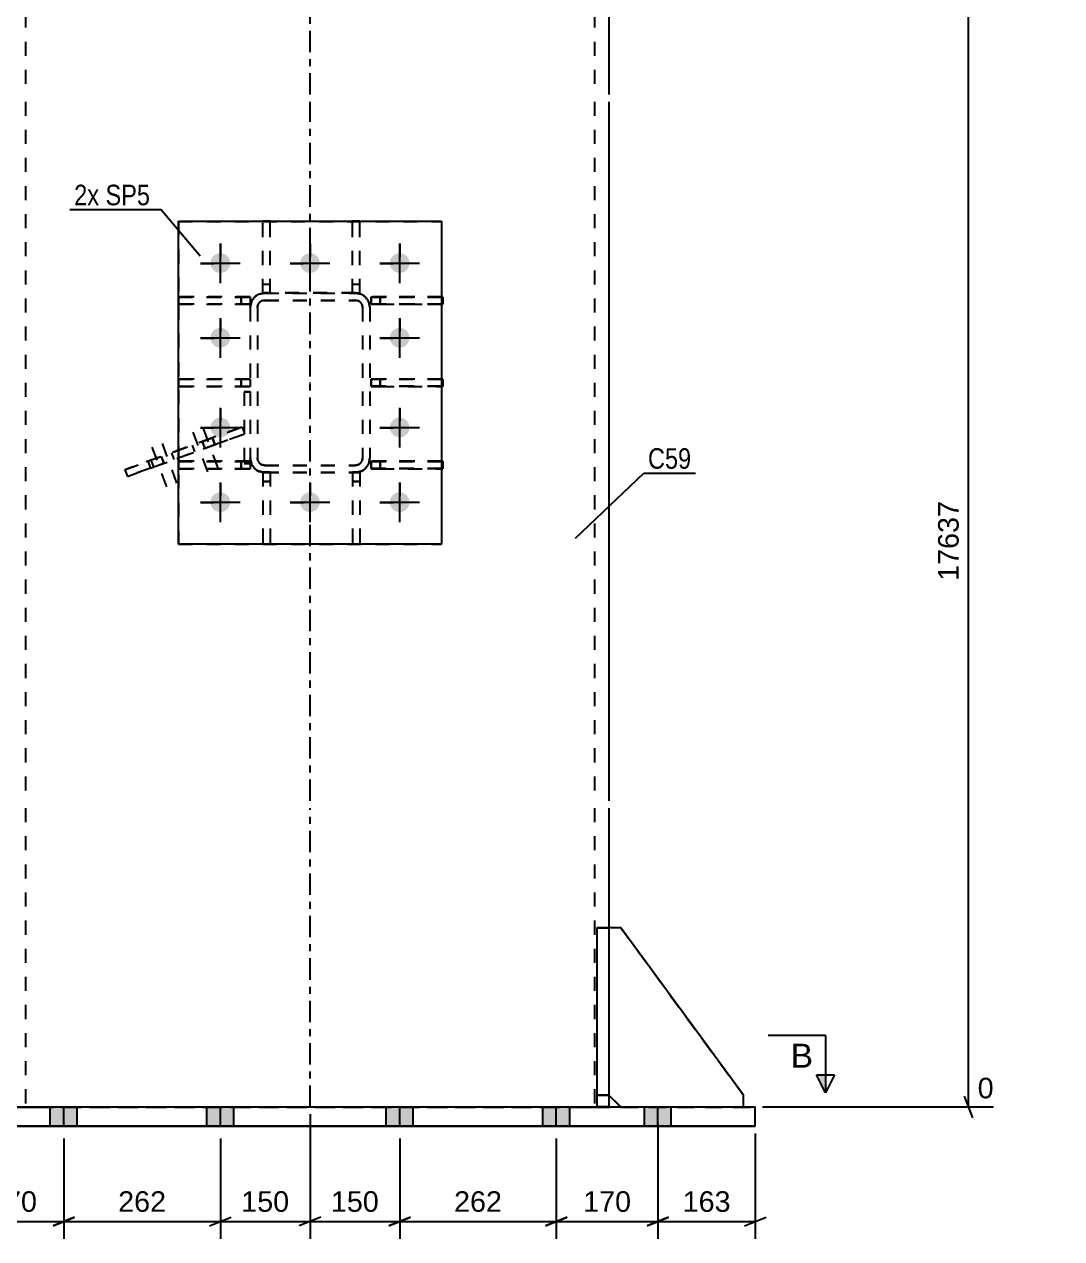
# Model space of a CAD drawing. Header units: millimetres. Extents: x -213 to 628, y -260 to 334.
# Drawn here: x 285.6 to 430.2, y -18.6 to 150.8 of the extents above; entities that cross this region are included whole.
import ezdxf

# ---------------------------------------------------------------- set-up
doc = ezdxf.new("R2010")
doc.units = ezdxf.units.MM
doc.linetypes.add('DXK_LINE_DOT2', pattern=[3.9198, 1.9599, -1.9599])
doc.linetypes.add('DXK_LINE_DOT3', pattern=[5.9187, 2.979, -0.9799, 0.9799, -0.9799])
doc.styles.add('Arial', font='ARIAL.TTF', dxfattribs={"height": 0.2})
doc.styles.add('Arial Narrow', font='ARIALN.TTF', dxfattribs={"height": 0.2})

# ---------------------------------------------------------------- blocks, each defined once
blk = doc.blocks.new('Part-284856391-1884 - 1775')
at = {"color": 7, "linetype": 'DXK_LINE_DOT2'}
for p, q in [((307.1, 88.79), (307.1, 89.79)), ((307.1, 89.79), (317.1, 89.79)), ((307.1, 89.79), (315.85, 89.79)), ((315.85, 88.79), (315.85, 89.79)), ((315.85, 89.79), (317.1, 89.79)), ((317.1, 89.79), (317.1, 88.79)), ((317.1, 88.79), (307.1, 88.79)), ((307.1, 88.79), (315.85, 88.79)), ((315.85, 88.79), (317.1, 88.79)), ((317.1, 88.79), (317.1, 88.79))]:
    blk.add_line(p, q, dxfattribs=at)
blk = doc.blocks.new('Part-284856391-1906 - 1775')
at = {"color": 7, "linetype": 'DXK_LINE_DOT2'}
for p, q in [((285.76, 226.72), (285.76, 140.96)), ((365.1, 226.72), (365.1, 140.96)), ((285.76, 139.96), (285.76, 42.46)), ((365.1, 139.96), (365.1, 42.46)), ((285.76, 41.46), (285.76, -0.21)), ((365.1, 41.46), (365.1, -0.21)), ((367.1, 24.79), (367.1, -0.21)), ((286.23, -0.21), (284.93, -0.21)), ((284.93, -0.22), (286.23, -0.22)), ((285.76, -0.22), (285.76, -0.2)), ((285.76, -0.22), (285.76, -0.21)), ((285.76, -0.21), (285.91, -0.21)), ((285.91, -0.22), (285.76, -0.22)), ((285.91, -0.21), (286.35, -0.21)), ((286.35, -0.22), (285.91, -0.22)), ((287.76, -0.21), (286.23, -0.21)), ((286.23, -0.22), (287.76, -0.22)), ((286.35, -0.21), (287, -0.21)), ((287, -0.22), (286.35, -0.22)), ((287, -0.21), (287.76, -0.21)), ((287.76, -0.22), (287, -0.22)), ((287.76, -0.21), (363.1, -0.21)), ((287.76, -0.21), (363.1, -0.21)), ((287.76, -0.22), (363.1, -0.22)), ((287.76, -0.22), (363.1, -0.22)), ((363.1, -0.21), (363.86, -0.21)), ((364.63, -0.21), (363.1, -0.21)), ((363.86, -0.22), (363.1, -0.22)), ((363.1, -0.22), (364.63, -0.22)), ((363.86, -0.21), (364.51, -0.21)), ((364.51, -0.22), (363.86, -0.22)), ((364.51, -0.21), (364.94, -0.21)), ((364.94, -0.22), (364.51, -0.22)), ((365.92, -0.21), (364.63, -0.21)), ((364.63, -0.22), (365.92, -0.22)), ((364.94, -0.21), (365.1, -0.21)), ((365.1, -0.22), (364.94, -0.22)), ((365.1, -0.22), (365.1, -0.2)), ((365.1, -0.22), (365.1, -0.21)), ((366.79, -0.21), (365.92, -0.21)), ((365.92, -0.22), (366.79, -0.22)), ((367.1, -0.21), (366.79, -0.21)), ((366.79, -0.22), (367.1, -0.22)), ((367.1, -0.22), (367.1, -0.2)), ((367.1, -0.22), (367.1, -0.21))]:
    blk.add_line(p, q, dxfattribs=at)
at = {"color": 7, "linetype": 'DXK_LINE_DOT3'}
for p, q in [((325.43, 140.96), (325.43, 226.71)), ((325.43, 42.46), (325.43, 139.96)), ((325.43, -0.21), (325.43, 41.46))]:
    blk.add_line(p, q, dxfattribs=at)
at = {"color": 2, "linetype": 'Continuous'}
for p, q in [((367.1, 226.72), (367.1, 140.96)), ((367.1, 139.96), (367.1, 42.46)), ((367.1, 41.46), (367.1, 24.79))]:
    blk.add_line(p, q, dxfattribs=at)
blk = doc.blocks.new('Part-284856391-1849 - 1775')
at = {"color": 2, "linetype": 'Continuous'}
for p, q in [((263.35, -2.89), (263.35, -0.2)), ((263.35, -0.2), (387.51, -0.2)), ((387.51, -2.89), (387.51, -0.2)), ((263.35, -2.87), (263.35, -2.89)), ((387.51, -2.87), (263.35, -2.87)), ((263.35, -2.89), (387.51, -2.89)), ((387.51, -2.87), (387.51, -2.89))]:
    blk.add_line(p, q, dxfattribs=at)
at = {"color": 7, "linetype": 'DXK_LINE_DOT2'}
blk.add_line((263.35, -0.23), (387.51, -0.23), dxfattribs=at)
blk = doc.blocks.new('Part-284856391-1851 - 1775')
at = {"color": 2, "linetype": 'Continuous'}
for p, q in [((365.43, 24.79), (365.43, -0.2)), ((365.43, 24.79), (367.1, 24.79)), ((367.1, 24.79), (367.1, -0.2)), ((365.43, 1.47), (367.1, 1.47))]:
    blk.add_line(p, q, dxfattribs=at)
at = {"color": 7, "linetype": 'DXK_LINE_DOT2'}
for p, q in [((367.1, 24.79), (365.43, 24.79)), ((365.43, 1.46), (367.1, 1.46)), ((365.43, -0.2), (365.43, -0.21)), ((367.1, -0.2), (365.43, -0.2)), ((365.43, -0.21), (367.1, -0.21)), ((367.1, -0.2), (367.1, -0.21))]:
    blk.add_line(p, q, dxfattribs=at)
blk = doc.blocks.new('Part-284856391-1885 - 1775')
at = {"color": 7, "linetype": 'DXK_LINE_DOT2'}
for p, q in [((307.1, 111.71), (307.1, 112.71)), ((307.1, 112.71), (317.1, 112.71)), ((307.1, 112.71), (315.85, 112.71)), ((315.85, 111.71), (315.85, 112.71)), ((315.85, 112.71), (317.1, 112.71)), ((317.1, 112.71), (317.1, 111.71)), ((317.1, 111.71), (307.1, 111.71)), ((307.1, 111.71), (315.85, 111.71)), ((315.85, 111.71), (317.1, 111.71)), ((317.1, 111.71), (317.1, 111.71))]:
    blk.add_line(p, q, dxfattribs=at)
blk = doc.blocks.new('Part-284856391-1889 - 1775')
at = {"color": 7, "linetype": 'DXK_LINE_DOT2'}
for p, q in [((318.87, 88.25), (318.87, 88.25)), ((318.87, 88.25), (318.87, 78.25)), ((318.87, 88.25), (319.87, 88.25)), ((318.87, 88.25), (319.87, 88.25)), ((319.87, 88.25), (319.87, 88.25)), ((319.87, 88.25), (319.87, 78.25)), ((318.87, 87), (319.87, 87)), ((319.87, 78.25), (318.87, 78.25))]:
    blk.add_line(p, q, dxfattribs=at)
blk = doc.blocks.new('Part-284856391-1890 - 1775')
at = {"color": 7, "linetype": 'DXK_LINE_DOT2'}
for p, q in [((331.37, 88.25), (331.37, 88.25)), ((331.37, 88.25), (331.37, 78.25)), ((331.37, 88.25), (332.37, 88.25)), ((331.37, 88.25), (332.37, 88.25)), ((332.37, 88.25), (332.37, 88.25)), ((332.37, 88.25), (332.37, 78.25)), ((331.37, 87), (332.37, 87)), ((332.37, 78.25), (331.37, 78.25))]:
    blk.add_line(p, q, dxfattribs=at)
blk = doc.blocks.new('Part-284856391-1891 - 1775')
at = {"color": 7, "linetype": 'DXK_LINE_DOT2'}
for p, q in [((318.87, 113.29), (318.87, 123.29)), ((319.87, 123.29), (318.87, 123.29)), ((319.87, 113.29), (319.87, 123.29)), ((318.87, 114.54), (319.87, 114.54)), ((318.87, 113.29), (318.87, 113.29)), ((318.87, 113.29), (319.87, 113.29)), ((318.87, 113.29), (319.87, 113.29)), ((319.87, 113.29), (319.87, 113.29))]:
    blk.add_line(p, q, dxfattribs=at)
blk = doc.blocks.new('Bolt-284856391-1909 - 1775')
at = {"color": 1, "linetype": 'Continuous'}
for p, q in [((312.93, 120.17), (312.93, 118.33)), ((325.43, 120.17), (325.43, 118.33)), ((337.93, 120.17), (337.93, 118.33)), ((310.18, 117.42), (312.01, 117.42)), ((315.68, 117.42), (313.85, 117.42)), ((322.68, 117.42), (324.51, 117.42)), ((328.18, 117.42), (326.35, 117.42)), ((335.18, 117.42), (337.01, 117.42)), ((340.68, 117.42), (338.85, 117.42)), ((312.93, 114.67), (312.93, 116.5)), ((325.43, 114.67), (325.43, 116.5)), ((337.93, 114.67), (337.93, 116.5)), ((312.93, 109.75), (312.93, 107.92)), ((337.93, 109.75), (337.93, 107.92)), ((310.18, 107), (312.01, 107)), ((315.68, 107), (313.85, 107)), ((335.18, 107), (337.01, 107)), ((340.68, 107), (338.85, 107)), ((312.93, 104.25), (312.93, 106.08)), ((337.93, 104.25), (337.93, 106.08)), ((312.93, 97.25), (312.93, 95.42)), ((337.93, 97.25), (337.93, 95.42)), ((310.18, 94.5), (312.01, 94.5)), ((312.93, 91.75), (312.93, 93.58)), ((315.68, 94.5), (313.85, 94.5)), ((335.18, 94.5), (337.01, 94.5)), ((337.93, 91.75), (337.93, 93.58)), ((340.68, 94.5), (338.85, 94.5)), ((312.93, 86.83), (312.93, 85)), ((325.43, 86.83), (325.43, 85)), ((337.93, 86.83), (337.93, 85)), ((310.18, 84.08), (312.01, 84.08)), ((312.93, 81.33), (312.93, 83.16)), ((315.68, 84.08), (313.85, 84.08)), ((322.68, 84.08), (324.51, 84.08)), ((325.43, 81.33), (325.43, 83.16)), ((328.18, 84.08), (326.35, 84.08)), ((335.18, 84.08), (337.01, 84.08)), ((337.93, 81.33), (337.93, 83.16)), ((340.68, 84.08), (338.85, 84.08))]:
    blk.add_line(p, q, dxfattribs=at)
blk = doc.blocks.new('Part-284856391-1853 - 1775')
at = {"color": 7, "linetype": 'DXK_LINE_DOT2'}
for p, q in [((317.1, 89.83), (307.1, 89.83)), ((307.1, 89.83), (315.85, 89.83)), ((307.1, 89.83), (307.1, 88.83)), ((315.85, 89.83), (317.1, 89.83)), ((315.85, 89.83), (315.85, 88.83)), ((317.1, 89.83), (317.1, 89.83)), ((317.1, 89.83), (317.1, 88.83)), ((307.1, 88.83), (317.1, 88.83)), ((307.1, 88.83), (315.85, 88.83)), ((315.85, 88.83), (317.1, 88.83))]:
    blk.add_line(p, q, dxfattribs=at)
blk = doc.blocks.new('Part-284856391-1919 - 1775')
at = {"color": 7, "linetype": 'DXK_LINE_DOT2'}
for p, q in [((331.37, 113.29), (331.37, 123.29)), ((332.37, 123.29), (331.37, 123.29)), ((332.37, 113.29), (332.37, 123.29)), ((331.37, 114.54), (332.37, 114.54)), ((331.37, 113.29), (331.37, 113.29)), ((331.37, 113.29), (332.37, 113.29)), ((331.37, 113.29), (332.37, 113.29)), ((332.37, 113.29), (332.37, 113.29))]:
    blk.add_line(p, q, dxfattribs=at)
blk = doc.blocks.new('Part-284856391-1920 - 1775')
at = {"color": 7, "linetype": 'DXK_LINE_DOT2'}
for p, q in [((318.87, 88.29), (319.87, 88.29)), ((319.87, 88.29), (318.87, 88.29)), ((318.87, 88.29), (318.87, 88.29)), ((318.87, 88.29), (318.87, 78.29)), ((319.87, 88.29), (319.87, 88.29)), ((319.87, 88.29), (319.87, 78.29)), ((318.87, 87.04), (319.87, 87.04)), ((318.87, 78.29), (319.87, 78.29))]:
    blk.add_line(p, q, dxfattribs=at)
blk = doc.blocks.new('Part-284856391-2067 - 1775')
at = {"color": 7, "linetype": 'DXK_LINE_DOT2'}
for p, q in [((317.1, 99.52), (316.26, 99.52)), ((316.26, 99.52), (316.26, 89.52)), ((316.26, 99.52), (317.1, 99.52)), ((317.1, 99.52), (317.1, 89.52)), ((316.26, 89.52), (317.1, 89.52)), ((317.1, 89.52), (316.26, 89.52))]:
    blk.add_line(p, q, dxfattribs=at)
blk = doc.blocks.new('Part-284856391-1882 - 1775')
at = {"color": 7, "linetype": 'DXK_LINE_DOT2'}
for p, q in [((335.2, 112.71), (333.95, 112.71)), ((333.95, 112.71), (333.95, 112.71)), ((333.95, 112.71), (343.95, 112.71)), ((333.95, 112.71), (333.95, 111.71)), ((343.95, 112.71), (335.2, 112.71)), ((335.2, 112.71), (335.2, 111.71)), ((343.95, 112.71), (343.95, 111.71)), ((333.95, 111.71), (335.2, 111.71)), ((343.95, 111.71), (333.95, 111.71)), ((335.2, 111.71), (343.95, 111.71))]:
    blk.add_line(p, q, dxfattribs=at)
blk = doc.blocks.new('Part-284856391-1883 - 1775')
at = {"color": 7, "linetype": 'DXK_LINE_DOT2'}
for p, q in [((335.2, 89.79), (333.95, 89.79)), ((333.95, 89.79), (333.95, 89.79)), ((333.95, 89.79), (343.95, 89.79)), ((333.95, 89.79), (333.95, 88.79)), ((343.95, 89.79), (335.2, 89.79)), ((335.2, 89.79), (335.2, 88.79)), ((343.95, 89.79), (343.95, 88.79)), ((333.95, 88.79), (335.2, 88.79)), ((343.95, 88.79), (333.95, 88.79)), ((335.2, 88.79), (343.95, 88.79))]:
    blk.add_line(p, q, dxfattribs=at)
blk = doc.blocks.new('Part-284856391-1886 - 1775')
at = {"color": 7, "linetype": 'DXK_LINE_DOT2'}
for p, q in [((307.1, 100.25), (307.1, 101.25)), ((307.1, 101.25), (317.1, 101.25)), ((307.1, 101.25), (315.85, 101.25)), ((317.1, 100.25), (307.1, 100.25)), ((307.1, 100.25), (315.85, 100.25)), ((315.85, 100.25), (315.85, 101.25)), ((315.85, 101.25), (317.1, 101.25)), ((315.85, 100.25), (317.1, 100.25)), ((317.1, 101.25), (317.1, 100.25)), ((317.1, 100.25), (317.1, 100.25))]:
    blk.add_line(p, q, dxfattribs=at)
blk = doc.blocks.new('Part-284856391-1887 - 1775')
at = {"color": 7, "linetype": 'DXK_LINE_DOT2'}
for p, q in [((318.87, 113.25), (318.87, 123.25)), ((318.87, 123.25), (319.87, 123.25)), ((319.87, 113.25), (319.87, 123.25)), ((318.87, 114.5), (319.87, 114.5)), ((318.87, 113.25), (319.87, 113.25)), ((319.87, 113.25), (318.87, 113.25)), ((318.87, 113.25), (318.87, 113.25)), ((319.87, 113.25), (319.87, 113.25))]:
    blk.add_line(p, q, dxfattribs=at)
blk = doc.blocks.new('Part-284856391-1888 - 1775')
at = {"color": 7, "linetype": 'DXK_LINE_DOT2'}
for p, q in [((331.37, 113.25), (331.37, 123.25)), ((331.37, 123.25), (332.37, 123.25)), ((332.37, 113.25), (332.37, 123.25)), ((331.37, 114.5), (332.37, 114.5)), ((331.37, 113.25), (332.37, 113.25)), ((332.37, 113.25), (331.37, 113.25)), ((331.37, 113.25), (331.37, 113.25)), ((332.37, 113.25), (332.37, 113.25))]:
    blk.add_line(p, q, dxfattribs=at)
blk = doc.blocks.new('Bolt-284856391-1907 - 1775')
at = {"linetype": 'Continuous'}
for points in [[(311.55, 117.46), (311.58, 117.74), (311.67, 118.01), (311.82, 118.26), (312.01, 118.48), (312.24, 118.65), (312.5, 118.76), (312.78, 118.82), (313.07, 118.82), (313.35, 118.76), (313.62, 118.65), (313.85, 118.48), (314.04, 118.26), (314.18, 118.01), (314.27, 117.74), (314.3, 117.46), (314.27, 117.17), (314.18, 116.9), (314.04, 116.65), (313.85, 116.43), (313.62, 116.26), (313.35, 116.15), (313.07, 116.09), (312.78, 116.09), (312.5, 116.15), (312.24, 116.26), (312.01, 116.43), (311.82, 116.65), (311.67, 116.9), (311.58, 117.17)], [(324.05, 117.46), (324.08, 117.74), (324.17, 118.01), (324.32, 118.26), (324.51, 118.48), (324.74, 118.65), (325, 118.76), (325.28, 118.82), (325.57, 118.82), (325.85, 118.76), (326.12, 118.65), (326.35, 118.48), (326.54, 118.26), (326.68, 118.01), (326.77, 117.74), (326.8, 117.46), (326.77, 117.17), (326.68, 116.9), (326.54, 116.65), (326.35, 116.43), (326.12, 116.26), (325.85, 116.15), (325.57, 116.09), (325.28, 116.09), (325, 116.15), (324.74, 116.26), (324.51, 116.43), (324.32, 116.65), (324.17, 116.9), (324.08, 117.17)], [(336.55, 117.46), (336.58, 117.74), (336.67, 118.01), (336.82, 118.26), (337.01, 118.48), (337.24, 118.65), (337.5, 118.76), (337.78, 118.82), (338.07, 118.82), (338.35, 118.76), (338.62, 118.65), (338.85, 118.48), (339.04, 118.26), (339.18, 118.01), (339.27, 117.74), (339.3, 117.46), (339.27, 117.17), (339.18, 116.9), (339.04, 116.65), (338.85, 116.43), (338.62, 116.26), (338.35, 116.15), (338.07, 116.09), (337.78, 116.09), (337.5, 116.15), (337.24, 116.26), (337.01, 116.43), (336.82, 116.65), (336.67, 116.9), (336.58, 117.17)], [(311.55, 107.04), (311.58, 107.32), (311.67, 107.6), (311.82, 107.85), (312.01, 108.06), (312.24, 108.23), (312.5, 108.35), (312.78, 108.41), (313.07, 108.41), (313.35, 108.35), (313.62, 108.23), (313.85, 108.06), (314.04, 107.85), (314.18, 107.6), (314.27, 107.32), (314.3, 107.04), (314.27, 106.75), (314.18, 106.48), (314.04, 106.23), (313.85, 106.02), (313.62, 105.85), (313.35, 105.73), (313.07, 105.67), (312.78, 105.67), (312.5, 105.73), (312.24, 105.85), (312.01, 106.02), (311.82, 106.23), (311.67, 106.48), (311.58, 106.75)], [(336.55, 107.04), (336.58, 107.32), (336.67, 107.6), (336.82, 107.85), (337.01, 108.06), (337.24, 108.23), (337.5, 108.35), (337.78, 108.41), (338.07, 108.41), (338.35, 108.35), (338.62, 108.23), (338.85, 108.06), (339.04, 107.85), (339.18, 107.6), (339.27, 107.32), (339.3, 107.04), (339.27, 106.75), (339.18, 106.48), (339.04, 106.23), (338.85, 106.02), (338.62, 105.85), (338.35, 105.73), (338.07, 105.67), (337.78, 105.67), (337.5, 105.73), (337.24, 105.85), (337.01, 106.02), (336.82, 106.23), (336.67, 106.48), (336.58, 106.75)], [(311.55, 94.54), (311.58, 94.82), (311.67, 95.1), (311.82, 95.35), (312.01, 95.56), (312.24, 95.73), (312.5, 95.85), (312.78, 95.91), (313.07, 95.91), (313.35, 95.85), (313.62, 95.73), (313.85, 95.56), (314.04, 95.35), (314.18, 95.1), (314.27, 94.82), (314.3, 94.54), (314.27, 94.25), (314.18, 93.98), (314.04, 93.73), (313.85, 93.52), (313.62, 93.35), (313.35, 93.23), (313.07, 93.17), (312.78, 93.17), (312.5, 93.23), (312.24, 93.35), (312.01, 93.52), (311.82, 93.73), (311.67, 93.98), (311.58, 94.25)], [(336.55, 94.54), (336.58, 94.82), (336.67, 95.1), (336.82, 95.35), (337.01, 95.56), (337.24, 95.73), (337.5, 95.85), (337.78, 95.91), (338.07, 95.91), (338.35, 95.85), (338.62, 95.73), (338.85, 95.56), (339.04, 95.35), (339.18, 95.1), (339.27, 94.82), (339.3, 94.54), (339.27, 94.25), (339.18, 93.98), (339.04, 93.73), (338.85, 93.52), (338.62, 93.35), (338.35, 93.23), (338.07, 93.17), (337.78, 93.17), (337.5, 93.23), (337.24, 93.35), (337.01, 93.52), (336.82, 93.73), (336.67, 93.98), (336.58, 94.25)], [(311.55, 84.12), (311.58, 84.41), (311.67, 84.68), (311.82, 84.93), (312.01, 85.14), (312.24, 85.31), (312.5, 85.43), (312.78, 85.49), (313.07, 85.49), (313.35, 85.43), (313.62, 85.31), (313.85, 85.14), (314.04, 84.93), (314.18, 84.68), (314.27, 84.41), (314.3, 84.12), (314.27, 83.84), (314.18, 83.56), (314.04, 83.31), (313.85, 83.1), (313.62, 82.93), (313.35, 82.81), (313.07, 82.75), (312.78, 82.75), (312.5, 82.81), (312.24, 82.93), (312.01, 83.1), (311.82, 83.31), (311.67, 83.56), (311.58, 83.84)], [(324.05, 84.12), (324.08, 84.41), (324.17, 84.68), (324.32, 84.93), (324.51, 85.14), (324.74, 85.31), (325, 85.43), (325.28, 85.49), (325.57, 85.49), (325.85, 85.43), (326.12, 85.31), (326.35, 85.14), (326.54, 84.93), (326.68, 84.68), (326.77, 84.41), (326.8, 84.12), (326.77, 83.84), (326.68, 83.56), (326.54, 83.31), (326.35, 83.1), (326.12, 82.93), (325.85, 82.81), (325.57, 82.75), (325.28, 82.75), (325, 82.81), (324.74, 82.93), (324.51, 83.1), (324.32, 83.31), (324.17, 83.56), (324.08, 83.84)], [(336.55, 84.12), (336.58, 84.41), (336.67, 84.68), (336.82, 84.93), (337.01, 85.14), (337.24, 85.31), (337.5, 85.43), (337.78, 85.49), (338.07, 85.49), (338.35, 85.43), (338.62, 85.31), (338.85, 85.14), (339.04, 84.93), (339.18, 84.68), (339.27, 84.41), (339.3, 84.12), (339.27, 83.84), (339.18, 83.56), (339.04, 83.31), (338.85, 83.1), (338.62, 82.93), (338.35, 82.81), (338.07, 82.75), (337.78, 82.75), (337.5, 82.81), (337.24, 82.93), (337.01, 83.1), (336.82, 83.31), (336.67, 83.56), (336.58, 83.84)]]:
    blk.add_hatch(color=1, dxfattribs=at).paths.add_polyline_path(points)
at = {"color": 1, "linetype": 'Continuous'}
for p, q in [((312.93, 114.71), (312.93, 120.21)), ((325.43, 114.71), (325.43, 120.21)), ((337.93, 114.71), (337.93, 120.21)), ((310.18, 117.46), (315.68, 117.46)), ((322.68, 117.46), (328.18, 117.46)), ((335.18, 117.46), (340.68, 117.46)), ((312.93, 104.29), (312.93, 109.79)), ((337.93, 104.29), (337.93, 109.79)), ((310.18, 107.04), (315.68, 107.04)), ((335.18, 107.04), (340.68, 107.04)), ((312.93, 91.79), (312.93, 97.29)), ((337.93, 91.79), (337.93, 97.29)), ((310.18, 94.54), (315.68, 94.54)), ((335.18, 94.54), (340.68, 94.54)), ((312.93, 81.37), (312.93, 86.87)), ((325.43, 81.37), (325.43, 86.87)), ((337.93, 81.37), (337.93, 86.87)), ((310.18, 84.12), (315.68, 84.12)), ((322.68, 84.12), (328.18, 84.12)), ((335.18, 84.12), (340.68, 84.12))]:
    blk.add_line(p, q, dxfattribs=at)
blk = doc.blocks.new('Bolt-284856391-1911 - 1775')
at = {"linetype": 'Continuous'}
for points in [[(275.05, -2.87), (278.8, -2.87), (278.8, -0.2), (275.05, -0.2)], [(275.05, -2.87), (278.8, -2.87), (278.8, -0.2), (275.05, -0.2)], [(275.05, -2.88), (278.8, -2.88), (278.8, -0.21), (275.05, -0.21)], [(275.05, -2.87), (278.8, -2.87), (278.8, -0.21), (275.05, -0.21)], [(275.05, -2.89), (278.8, -2.89), (278.8, -0.22), (275.05, -0.22)], [(275.05, -2.89), (278.8, -2.89), (278.8, -0.22), (275.05, -0.22)], [(275.05, -2.89), (278.8, -2.89), (278.8, -0.22), (275.05, -0.22)], [(275.05, -2.88), (278.8, -2.88), (278.8, -0.22), (275.05, -0.22)], [(289.22, -2.87), (292.97, -2.87), (292.97, -0.2), (289.22, -0.2)], [(289.22, -2.87), (292.97, -2.87), (292.97, -0.2), (289.22, -0.2)], [(289.22, -2.89), (292.97, -2.89), (292.97, -0.22), (289.22, -0.22)], [(289.22, -2.89), (292.97, -2.89), (292.97, -0.22), (289.22, -0.22)], [(311.05, -2.87), (314.8, -2.87), (314.8, -0.2), (311.05, -0.2)], [(311.05, -2.87), (314.8, -2.87), (314.8, -0.2), (311.05, -0.2)], [(311.05, -2.89), (314.8, -2.89), (314.8, -0.22), (311.05, -0.22)], [(311.05, -2.89), (314.8, -2.89), (314.8, -0.22), (311.05, -0.22)], [(336.05, -2.87), (339.8, -2.87), (339.8, -0.2), (336.05, -0.2)], [(336.05, -2.87), (339.8, -2.87), (339.8, -0.2), (336.05, -0.2)], [(336.05, -2.89), (339.8, -2.89), (339.8, -0.22), (336.05, -0.22)], [(336.05, -2.89), (339.8, -2.89), (339.8, -0.22), (336.05, -0.22)], [(357.89, -2.87), (361.64, -2.87), (361.64, -0.2), (357.89, -0.2)], [(357.89, -2.87), (361.64, -2.87), (361.64, -0.2), (357.89, -0.2)], [(357.89, -2.89), (361.64, -2.89), (361.64, -0.22), (357.89, -0.22)], [(357.89, -2.89), (361.64, -2.89), (361.64, -0.22), (357.89, -0.22)], [(372.05, -2.87), (375.8, -2.87), (375.8, -0.2), (372.05, -0.2)], [(372.05, -2.87), (375.8, -2.87), (375.8, -0.2), (372.05, -0.2)], [(372.05, -2.88), (375.8, -2.88), (375.8, -0.21), (372.05, -0.21)], [(372.05, -2.87), (375.8, -2.87), (375.8, -0.21), (372.05, -0.21)], [(372.05, -2.89), (375.8, -2.89), (375.8, -0.22), (372.05, -0.22)], [(372.05, -2.89), (375.8, -2.89), (375.8, -0.22), (372.05, -0.22)], [(372.05, -2.89), (375.8, -2.89), (375.8, -0.22), (372.05, -0.22)], [(372.05, -2.88), (375.8, -2.88), (375.8, -0.22), (372.05, -0.22)]]:
    blk.add_hatch(color=1, dxfattribs=at).paths.add_polyline_path(points)
at = {"color": 1, "linetype": 'Continuous'}
for p, q in [((275.05, -2.87), (275.05, -0.2)), ((275.05, -2.87), (275.05, -0.2)), ((275.05, -2.88), (275.05, -0.21)), ((275.05, -2.87), (275.05, -0.21)), ((275.05, -2.89), (275.05, -0.22)), ((275.05, -2.89), (275.05, -0.22)), ((275.05, -2.89), (275.05, -0.22)), ((275.05, -2.88), (275.05, -0.22)), ((276.93, -2.87), (276.93, -0.2)), ((276.93, -2.87), (276.93, -0.2)), ((276.93, -2.88), (276.93, -0.21)), ((276.93, -2.87), (276.93, -0.21)), ((276.93, -2.89), (276.93, -0.22)), ((276.93, -2.89), (276.93, -0.22)), ((276.93, -2.89), (276.93, -0.22)), ((276.93, -2.88), (276.93, -0.22)), ((278.8, -2.87), (278.8, -0.2)), ((278.8, -2.87), (278.8, -0.2)), ((278.8, -2.88), (278.8, -0.21)), ((278.8, -2.87), (278.8, -0.21)), ((278.8, -2.89), (278.8, -0.22)), ((278.8, -2.89), (278.8, -0.22)), ((278.8, -2.89), (278.8, -0.22)), ((278.8, -2.88), (278.8, -0.22)), ((289.22, -2.87), (289.22, -0.2)), ((289.22, -2.87), (289.22, -0.2)), ((289.22, -2.89), (289.22, -0.22)), ((289.22, -2.89), (289.22, -0.22)), ((291.1, -2.87), (291.1, -0.2)), ((291.1, -2.87), (291.1, -0.2)), ((291.1, -2.89), (291.1, -0.22)), ((291.1, -2.89), (291.1, -0.22)), ((292.97, -2.87), (292.97, -0.2)), ((292.97, -2.87), (292.97, -0.2)), ((292.97, -2.89), (292.97, -0.22)), ((292.97, -2.89), (292.97, -0.22)), ((311.05, -2.87), (311.05, -0.2)), ((311.05, -2.87), (311.05, -0.2)), ((311.05, -2.89), (311.05, -0.22)), ((311.05, -2.89), (311.05, -0.22)), ((312.93, -2.87), (312.93, -0.2)), ((312.93, -2.87), (312.93, -0.2)), ((312.93, -2.89), (312.93, -0.22)), ((312.93, -2.89), (312.93, -0.22)), ((314.8, -2.87), (314.8, -0.2)), ((314.8, -2.87), (314.8, -0.2)), ((314.8, -2.89), (314.8, -0.22)), ((314.8, -2.89), (314.8, -0.22)), ((336.05, -2.87), (336.05, -0.2)), ((336.05, -2.87), (336.05, -0.2)), ((336.05, -2.89), (336.05, -0.22)), ((336.05, -2.89), (336.05, -0.22)), ((337.93, -2.87), (337.93, -0.2)), ((337.93, -2.87), (337.93, -0.2)), ((337.93, -2.89), (337.93, -0.22)), ((337.93, -2.89), (337.93, -0.22)), ((339.8, -2.87), (339.8, -0.2)), ((339.8, -2.87), (339.8, -0.2)), ((339.8, -2.89), (339.8, -0.22)), ((339.8, -2.89), (339.8, -0.22)), ((357.89, -2.87), (357.89, -0.2)), ((357.89, -2.87), (357.89, -0.2)), ((357.89, -2.89), (357.89, -0.22)), ((357.89, -2.89), (357.89, -0.22)), ((359.76, -2.87), (359.76, -0.2)), ((359.76, -2.87), (359.76, -0.2)), ((359.76, -2.89), (359.76, -0.22)), ((359.76, -2.89), (359.76, -0.22)), ((361.64, -2.87), (361.64, -0.2)), ((361.64, -2.87), (361.64, -0.2)), ((361.64, -2.89), (361.64, -0.22)), ((361.64, -2.89), (361.64, -0.22)), ((372.05, -2.87), (372.05, -0.2)), ((372.05, -2.87), (372.05, -0.2)), ((372.05, -2.88), (372.05, -0.21)), ((372.05, -2.87), (372.05, -0.21)), ((372.05, -2.89), (372.05, -0.22)), ((372.05, -2.89), (372.05, -0.22)), ((372.05, -2.89), (372.05, -0.22)), ((372.05, -2.88), (372.05, -0.22)), ((373.93, -2.87), (373.93, -0.2)), ((373.93, -2.87), (373.93, -0.2)), ((373.93, -2.88), (373.93, -0.21)), ((373.93, -2.87), (373.93, -0.21)), ((373.93, -2.89), (373.93, -0.22)), ((373.93, -2.89), (373.93, -0.22)), ((373.93, -2.89), (373.93, -0.22)), ((373.93, -2.88), (373.93, -0.22)), ((375.8, -2.87), (375.8, -0.2)), ((375.8, -2.87), (375.8, -0.2)), ((375.8, -2.88), (375.8, -0.21)), ((375.8, -2.87), (375.8, -0.21)), ((375.8, -2.89), (375.8, -0.22)), ((375.8, -2.89), (375.8, -0.22)), ((375.8, -2.89), (375.8, -0.22)), ((375.8, -2.88), (375.8, -0.22))]:
    blk.add_line(p, q, dxfattribs=at)
blk = doc.blocks.new('Part-284856391-1921 - 1775')
at = {"color": 7, "linetype": 'DXK_LINE_DOT2'}
for p, q in [((331.37, 88.29), (332.37, 88.29)), ((332.37, 88.29), (331.37, 88.29)), ((331.37, 88.29), (331.37, 88.29)), ((331.37, 88.29), (331.37, 78.29)), ((332.37, 88.29), (332.37, 88.29)), ((332.37, 88.29), (332.37, 78.29)), ((331.37, 87.04), (332.37, 87.04)), ((331.37, 78.29), (332.37, 78.29))]:
    blk.add_line(p, q, dxfattribs=at)
blk = doc.blocks.new('Part-284856391-1922 - 1775')
at = {"color": 7, "linetype": 'DXK_LINE_DOT2'}
for p, q in [((333.95, 111.75), (333.95, 112.75)), ((333.95, 112.75), (335.2, 112.75)), ((343.95, 112.75), (333.95, 112.75)), ((335.2, 111.75), (335.2, 112.75)), ((343.76, 112.75), (335.2, 112.75)), ((335.2, 111.75), (333.95, 111.75)), ((333.95, 111.75), (333.95, 111.75)), ((333.95, 111.75), (343.95, 111.75)), ((343.76, 111.75), (335.2, 111.75))]:
    blk.add_line(p, q, dxfattribs=at)
at = {"color": 2, "linetype": 'Continuous'}
for p, q in [((343.95, 112.75), (343.76, 112.75)), ((343.95, 111.75), (343.95, 112.75)), ((343.95, 111.75), (343.76, 111.75))]:
    blk.add_line(p, q, dxfattribs=at)
blk = doc.blocks.new('Part-284856391-1923 - 1775')
at = {"color": 7, "linetype": 'DXK_LINE_DOT2'}
for p, q in [((333.95, 88.83), (333.95, 89.83)), ((333.95, 89.83), (335.2, 89.83)), ((343.95, 89.83), (333.95, 89.83)), ((335.2, 88.83), (335.2, 89.83)), ((343.76, 89.83), (335.2, 89.83)), ((335.2, 88.83), (333.95, 88.83)), ((333.95, 88.83), (333.95, 88.83)), ((333.95, 88.83), (343.95, 88.83)), ((343.76, 88.83), (335.2, 88.83))]:
    blk.add_line(p, q, dxfattribs=at)
at = {"color": 2, "linetype": 'Continuous'}
for p, q in [((343.95, 89.83), (343.76, 89.83)), ((343.95, 88.83), (343.95, 89.83)), ((343.95, 88.83), (343.76, 88.83))]:
    blk.add_line(p, q, dxfattribs=at)
blk = doc.blocks.new('Part-284856391-1924 - 1775')
at = {"color": 7, "linetype": 'DXK_LINE_DOT2'}
for p, q in [((317.1, 112.75), (307.1, 112.75)), ((307.1, 112.75), (315.85, 112.75)), ((307.1, 112.75), (307.1, 111.75)), ((315.85, 112.75), (317.1, 112.75)), ((315.85, 112.75), (315.85, 111.75)), ((317.1, 112.75), (317.1, 112.75)), ((317.1, 112.75), (317.1, 111.75)), ((307.1, 111.75), (317.1, 111.75)), ((307.1, 111.75), (315.85, 111.75)), ((315.85, 111.75), (317.1, 111.75))]:
    blk.add_line(p, q, dxfattribs=at)
blk = doc.blocks.new('Part-284856391-1925 - 1775')
at = {"color": 7, "linetype": 'DXK_LINE_DOT2'}
for p, q in [((317.1, 101.29), (307.1, 101.29)), ((307.1, 101.29), (315.85, 101.29)), ((307.1, 101.29), (307.1, 100.29)), ((307.1, 100.29), (317.1, 100.29)), ((307.1, 100.29), (315.85, 100.29)), ((315.85, 101.29), (317.1, 101.29)), ((315.85, 101.29), (315.85, 100.29)), ((315.85, 100.29), (317.1, 100.29)), ((317.1, 101.29), (317.1, 101.29)), ((317.1, 101.29), (317.1, 100.29))]:
    blk.add_line(p, q, dxfattribs=at)
blk = doc.blocks.new('Part-284856391-1955 - 1775')
at = {"color": 7, "linetype": 'DXK_LINE_DOT2'}
for p, q in [((307.1, 123.25), (307.1, 78.25)), ((307.1, 123.25), (343.76, 123.25)), ((307.1, 123.25), (343.76, 123.25)), ((343.76, 123.25), (343.76, 78.25)), ((307.1, 78.25), (307.1, 78.25)), ((307.1, 78.25), (343.76, 78.25)), ((343.76, 78.25), (307.1, 78.25)), ((343.76, 78.25), (343.76, 78.25))]:
    blk.add_line(p, q, dxfattribs=at)
blk = doc.blocks.new('Part-284856391-2093 - 1775')
at = {"color": 7, "linetype": 'DXK_LINE_DOT2'}
for p, q in [((368.76, 24.78), (367.1, 24.78)), ((367.1, 24.78), (367.1, 1.45)), ((368.76, 24.78), (367.1, 24.78)), ((385.85, 1.45), (368.76, 24.78)), ((368.76, 24.78), (368.76, 24.78)), ((368.76, 24.78), (385.85, 1.45)), ((368.76, -0.22), (367.1, 1.45)), ((385.85, -0.22), (385.85, 1.45)), ((368.76, -0.22), (368.74, -0.2)), ((368.76, -0.22), (385.85, -0.22)), ((368.76, -0.22), (368.76, -0.22)), ((368.76, -0.22), (385.85, -0.22)), ((385.85, -0.22), (385.85, -0.2))]:
    blk.add_line(p, q, dxfattribs=at)
at = {"color": 2, "linetype": 'Continuous'}
blk.add_line((368.74, -0.2), (367.1, 1.45), dxfattribs=at)
blk = doc.blocks.new('Part-284856391-1975 - 1775')
at = {"color": 2, "linetype": 'Continuous'}
for p, q in [((307.1, 78.29), (307.1, 123.29)), ((307.1, 123.29), (343.76, 123.29)), ((343.76, 123.29), (343.76, 78.29)), ((343.76, 78.29), (307.1, 78.29)), ((307.1, 78.29), (307.1, 78.29)), ((343.76, 78.29), (343.76, 78.29))]:
    blk.add_line(p, q, dxfattribs=at)
at = {"color": 7, "linetype": 'DXK_LINE_DOT2'}
for p, q in [((307.1, 123.29), (343.76, 123.29)), ((307.1, 78.29), (343.76, 78.29)), ((307.1, 78.29), (307.1, 78.29)), ((343.76, 78.29), (343.76, 78.29))]:
    blk.add_line(p, q, dxfattribs=at)
blk = doc.blocks.new('Part-284856391-1980 - 1775')
at = {"color": 7, "linetype": 'DXK_LINE_DOT2'}
for p, q in [((317.25, 112.03), (317.1, 111.27)), ((317.1, 111.25), (317.25, 112.01)), ((319.1, 113.27), (318.33, 113.11)), ((318.33, 113.1), (319.1, 113.25)), ((318.71, 112.19), (319.1, 112.27)), ((319.1, 112.25), (318.71, 112.17)), ((319.1, 113.25), (319.1, 113.27)), ((331.76, 113.27), (319.1, 113.27)), ((319.1, 113.25), (331.76, 113.25)), ((319.1, 112.25), (319.1, 112.27)), ((319.1, 112.27), (331.76, 112.27)), ((319.1, 112.25), (331.76, 112.25)), ((331.76, 113.25), (331.76, 113.27)), ((332.53, 113.11), (331.76, 113.27)), ((331.76, 113.25), (332.53, 113.1)), ((331.76, 112.25), (331.76, 112.27)), ((331.76, 112.27), (332.14, 112.19)), ((332.14, 112.17), (331.76, 112.25)), ((333.76, 111.27), (333.61, 112.03)), ((333.61, 112.01), (333.76, 111.25)), ((317.1, 111.27), (317.1, 90.25)), ((318.1, 111.27), (318.17, 111.65)), ((318.17, 111.63), (318.1, 111.25)), ((318.1, 111.27), (318.1, 90.25)), ((318.17, 111.63), (318.17, 111.65)), ((332.69, 111.63), (332.69, 111.65)), ((332.69, 111.65), (332.76, 111.27)), ((332.76, 111.25), (332.69, 111.63)), ((332.76, 111.27), (332.76, 90.25)), ((333.76, 111.27), (333.76, 90.25)), ((317.1, 90.27), (317.25, 89.5)), ((317.25, 89.48), (317.1, 90.25)), ((318.17, 89.88), (318.1, 90.27)), ((318.1, 90.25), (318.17, 89.87)), ((332.76, 90.27), (332.69, 89.88)), ((332.69, 89.87), (332.76, 90.25)), ((333.61, 89.5), (333.76, 90.27)), ((333.76, 90.25), (333.61, 89.48)), ((317.25, 89.48), (317.25, 89.5)), ((318.33, 88.42), (319.1, 88.27)), ((319.1, 88.25), (318.33, 88.4)), ((319.1, 89.27), (318.71, 89.34)), ((318.71, 89.33), (319.1, 89.25)), ((319.1, 89.25), (319.1, 89.27)), ((319.1, 89.27), (331.76, 89.27)), ((319.1, 89.25), (331.76, 89.25)), ((319.1, 88.25), (319.1, 88.27)), ((319.1, 88.27), (331.76, 88.27)), ((319.1, 88.25), (331.76, 88.25)), ((332.14, 89.34), (331.76, 89.27)), ((331.76, 89.25), (332.14, 89.33)), ((331.76, 89.25), (331.76, 89.27)), ((331.76, 88.27), (332.53, 88.42)), ((332.53, 88.4), (331.76, 88.25)), ((331.76, 88.25), (331.76, 88.27)), ((333.61, 89.48), (333.61, 89.5))]:
    blk.add_line(p, q, dxfattribs=at)
at = {"color": 7, "linetype": 'DXK_LINE_DOT3'}
blk.add_line((325.43, 100.75), (325.43, 100.77), dxfattribs=at)
at = {"color": 7, "linetype": 'DXK_LINE_DOT2'}
for centre, radius, start, end in [((319.1, 111.27), 2, 112.5, 157.5), ((319.1, 111.25), 2, 112.5, 157.5), ((319.1, 111.27), 1, 112.5, 157.5), ((319.1, 111.25), 1, 112.5, 157.5), ((331.76, 111.27), 1, 22.5, 67.5), ((331.76, 111.25), 1, 22.5, 67.5), ((331.76, 111.27), 2, 22.5, 67.5), ((331.76, 111.25), 2, 22.5, 67.5), ((319.1, 90.27), 1, 202.5, 247.5), ((319.1, 90.25), 1, 202.5, 247.5), ((331.76, 90.27), 1, 292.5, 337.5), ((331.76, 90.25), 1, 292.5, 337.5), ((319.1, 90.27), 2, 202.5, 247.5), ((319.1, 90.25), 2, 202.5, 247.5), ((331.76, 90.27), 2, 292.5, 337.5), ((331.76, 90.25), 2, 292.5, 337.5)]:
    blk.add_arc(centre, radius, start, end, dxfattribs=at)
blk = doc.blocks.new('Part-284856391-1982 - 1775')
at = {"color": 7, "linetype": 'DXK_LINE_DOT2'}
for p, q in [((365.43, 24.78), (365.43, -0.23)), ((365.43, 24.78), (367.1, 24.78)), ((367.1, 24.78), (365.43, 24.78)), ((367.1, 24.78), (367.1, -0.23)), ((365.43, 1.45), (367.1, 1.45)), ((365.43, 1.44), (367.1, 1.44)), ((365.43, -0.22), (365.43, -0.2)), ((367.1, -0.22), (365.43, -0.22)), ((365.43, -0.23), (367.1, -0.23)), ((367.1, -0.22), (367.1, -0.2))]:
    blk.add_line(p, q, dxfattribs=at)
blk = doc.blocks.new('Part-284856391-1997 - 1775')
at = {"color": 7, "linetype": 'DXK_LINE_DOT2'}
for p, q in [((317.25, 112.05), (317.1, 111.29)), ((317.1, 111.28), (317.25, 112.05)), ((319.1, 113.29), (318.33, 113.14)), ((318.33, 113.13), (319.1, 113.28)), ((318.71, 112.21), (319.1, 112.29)), ((319.1, 112.28), (318.71, 112.21)), ((319.1, 113.28), (319.1, 113.29)), ((331.76, 113.29), (319.1, 113.29)), ((319.1, 113.28), (331.76, 113.28)), ((319.1, 112.28), (319.1, 112.29)), ((319.1, 112.29), (331.76, 112.29)), ((319.1, 112.28), (331.76, 112.28)), ((331.76, 113.28), (331.76, 113.29)), ((332.53, 113.14), (331.76, 113.29)), ((331.76, 113.28), (332.53, 113.13)), ((331.76, 112.28), (331.76, 112.29)), ((331.76, 112.29), (332.14, 112.21)), ((332.14, 112.21), (331.76, 112.28)), ((333.76, 111.29), (333.61, 112.05)), ((333.61, 112.05), (333.76, 111.28)), ((317.1, 111.29), (317.1, 90.28)), ((318.1, 111.29), (318.17, 111.67)), ((318.17, 111.66), (318.1, 111.28)), ((318.1, 111.29), (318.1, 90.28)), ((318.17, 111.66), (318.17, 111.67)), ((332.69, 111.66), (332.69, 111.67)), ((332.69, 111.67), (332.76, 111.29)), ((332.76, 111.28), (332.69, 111.66)), ((332.76, 111.29), (332.76, 90.28)), ((333.76, 111.29), (333.76, 90.28)), ((317.1, 90.29), (317.25, 89.52)), ((317.25, 89.52), (317.1, 90.28)), ((318.17, 89.91), (318.1, 90.29)), ((318.1, 90.28), (318.17, 89.9)), ((332.76, 90.29), (332.69, 89.91)), ((332.69, 89.9), (332.76, 90.28)), ((333.61, 89.52), (333.76, 90.29)), ((333.76, 90.28), (333.61, 89.52)), ((317.25, 89.52), (317.25, 89.52)), ((318.33, 88.44), (319.1, 88.29)), ((319.1, 88.28), (318.33, 88.43)), ((319.1, 89.29), (318.71, 89.36)), ((318.71, 89.36), (319.1, 89.28)), ((319.1, 89.28), (319.1, 89.29)), ((319.1, 89.29), (331.76, 89.29)), ((319.1, 89.28), (331.76, 89.28)), ((319.1, 88.28), (319.1, 88.29)), ((319.1, 88.29), (331.76, 88.29)), ((319.1, 88.28), (331.76, 88.28)), ((332.14, 89.36), (331.76, 89.29)), ((331.76, 89.28), (332.14, 89.36)), ((331.76, 89.28), (331.76, 89.29)), ((331.76, 88.29), (332.53, 88.44)), ((332.53, 88.43), (331.76, 88.28)), ((331.76, 88.28), (331.76, 88.29)), ((333.61, 89.52), (333.61, 89.52))]:
    blk.add_line(p, q, dxfattribs=at)
at = {"color": 7, "linetype": 'DXK_LINE_DOT3'}
blk.add_line((325.43, 100.78), (325.43, 100.79), dxfattribs=at)
at = {"color": 7, "linetype": 'DXK_LINE_DOT2'}
for centre, radius, start, end in [((319.1, 111.29), 2, 112.5, 157.5), ((319.1, 111.28), 2, 112.5, 157.5), ((319.1, 111.29), 1, 112.5, 157.5), ((319.1, 111.28), 1, 112.5, 157.5), ((331.76, 111.29), 1, 22.5, 67.5), ((331.76, 111.28), 1, 22.5, 67.5), ((331.76, 111.29), 2, 22.5, 67.5), ((331.76, 111.28), 2, 22.5, 67.5), ((319.1, 90.29), 1, 202.5, 247.5), ((319.1, 90.28), 1, 202.5, 247.5), ((331.76, 90.29), 1, 292.5, 337.5), ((331.76, 90.28), 1, 292.5, 337.5), ((319.1, 90.29), 2, 202.5, 247.5), ((319.1, 90.28), 2, 202.5, 247.5), ((331.76, 90.29), 2, 292.5, 337.5), ((331.76, 90.28), 2, 292.5, 337.5)]:
    blk.add_arc(centre, radius, start, end, dxfattribs=at)
blk = doc.blocks.new('Part-284856391-2066 - 1775')
at = {"color": 7, "linetype": 'DXK_LINE_DOT2'}
for p, q in [((302.83, 89.82), (315.96, 94.6)), ((303.17, 88.88), (316.3, 93.66)), ((315.96, 94.6), (311.79, 93.08)), ((312.13, 92.14), (316.3, 93.66)), ((315.96, 94.6), (315.96, 94.6)), ((315.96, 94.6), (316.3, 93.66)), ((315.96, 94.6), (316.3, 93.66)), ((316.3, 93.66), (316.3, 93.66)), ((311.79, 93.08), (299.63, 88.65)), ((299.97, 87.71), (312.13, 92.14)), ((311.79, 93.08), (312.13, 92.14)), ((299.63, 88.65), (302.83, 89.82)), ((302.83, 89.82), (303.17, 88.88)), ((299.63, 88.65), (299.97, 87.71)), ((303.17, 88.88), (299.97, 87.71))]:
    blk.add_line(p, q, dxfattribs=at)
blk = doc.blocks.new('Bolt-284856391-2068 - 1775')
at = {"color": 1, "linetype": 'DXK_LINE_DOT2'}
for p, q in [((309.11, 93.88), (311.25, 88.01)), ((310.55, 94.4), (312.68, 88.53)), ((303.39, 91.8), (305.53, 85.92)), ((304.82, 92.32), (306.96, 86.44)), ((308.98, 92.06), (309.32, 91.12)), ((310.39, 92.57), (310.73, 91.63)), ((310.41, 92.58), (310.75, 91.64)), ((311.82, 93.09), (312.16, 92.15)), ((303.26, 89.97), (303.6, 89.03)), ((304.66, 90.49), (305.01, 89.55)), ((304.69, 90.49), (305.03, 89.55)), ((306.1, 91.01), (306.44, 90.07))]:
    blk.add_line(p, q, dxfattribs=at)
blk = doc.blocks.new('Part-284856391-2092 - 1775')
at = {"color": 2, "linetype": 'Continuous'}
for p, q in [((368.76, 24.79), (367.1, 24.79)), ((385.85, 1.46), (368.76, 24.79)), ((368.76, 24.79), (368.76, 24.79)), ((368.76, -0.2), (367.1, 1.46)), ((385.85, -0.2), (385.85, 1.46))]:
    blk.add_line(p, q, dxfattribs=at)
at = {"color": 7, "linetype": 'DXK_LINE_DOT2'}
for p, q in [((367.1, 24.79), (367.1, 1.46)), ((368.76, 24.79), (367.1, 24.79)), ((368.76, 24.79), (385.85, 1.46)), ((367.1, 1.46), (367.1, 1.47)), ((368.76, -0.21), (367.1, 1.46)), ((368.76, -0.21), (368.76, -0.2)), ((368.76, -0.21), (385.85, -0.21)), ((368.76, -0.21), (368.76, -0.21)), ((385.85, -0.21), (368.76, -0.21)), ((385.85, -0.21), (385.85, -0.2)), ((385.85, -0.2), (385.85, -0.21)), ((385.85, -0.21), (385.85, -0.21))]:
    blk.add_line(p, q, dxfattribs=at)
blk = doc.blocks.new('Part-284856391-2096 - 1775')
at = {"color": 7, "linetype": 'DXK_LINE_DOT2'}
for p, q in [((333.95, 100.29), (333.95, 101.29)), ((333.95, 101.29), (335.2, 101.29)), ((343.95, 101.29), (333.95, 101.29)), ((335.2, 100.29), (333.95, 100.29)), ((333.95, 100.29), (333.95, 100.29)), ((333.95, 100.29), (343.95, 100.29)), ((335.2, 100.29), (335.2, 101.29)), ((343.76, 101.29), (335.2, 101.29)), ((343.76, 100.29), (335.2, 100.29))]:
    blk.add_line(p, q, dxfattribs=at)
at = {"color": 2, "linetype": 'Continuous'}
for p, q in [((343.95, 101.29), (343.76, 101.29)), ((343.95, 100.29), (343.76, 100.29)), ((343.95, 100.29), (343.95, 101.29))]:
    blk.add_line(p, q, dxfattribs=at)
blk = doc.blocks.new('Part-284856391-2097 - 1775')
at = {"color": 7, "linetype": 'DXK_LINE_DOT2'}
for p, q in [((335.2, 101.25), (333.95, 101.25)), ((333.95, 101.25), (333.95, 101.25)), ((333.95, 101.25), (343.95, 101.25)), ((333.95, 101.25), (333.95, 100.25)), ((333.95, 100.25), (335.2, 100.25)), ((343.95, 100.25), (333.95, 100.25)), ((343.95, 101.25), (335.2, 101.25)), ((335.2, 101.25), (335.2, 100.25)), ((335.2, 100.25), (343.95, 100.25)), ((343.95, 101.25), (343.95, 100.25))]:
    blk.add_line(p, q, dxfattribs=at)
blk = doc.blocks.new('StraightDimension-284856391-6249 - 1775')
at = {"color": 7, "linetype": 'Continuous'}
for p, q in [((325.43, -1.21), (325.43, -18.57)), ((337.93, -4.59), (337.93, -18.57)), ((326.93, -15.57), (323.93, -16.77)), ((325.43, -16.17), (337.93, -16.17)), ((336.43, -16.77), (339.43, -15.57))]:
    blk.add_line(p, q, dxfattribs=at)
at = {"color": 0}
blk.add_wipeout([(335.61, -15.42), (335.61, -11.22), (327.74, -11.22), (327.74, -15.42)], dxfattribs=at)
at = {"color": 3, "style": 'Arial'}
blk.add_text('150', height=2.865, dxfattribs=at).set_placement((328.34, -14.82))
blk = doc.blocks.new('StraightDimension-284856391-6248 - 1775')
at = {"color": 7, "linetype": 'Continuous'}
for p, q in [((337.93, -4.59), (337.93, -18.57)), ((359.76, -4.59), (359.76, -18.57)), ((339.43, -15.57), (336.43, -16.77)), ((337.93, -16.17), (359.76, -16.17)), ((358.26, -16.77), (361.26, -15.57))]:
    blk.add_line(p, q, dxfattribs=at)
at = {"color": 0}
blk.add_wipeout([(352.78, -15.42), (352.78, -11.22), (344.91, -11.22), (344.91, -15.42)], dxfattribs=at)
at = {"color": 3, "style": 'Arial'}
blk.add_text('262', height=2.865, dxfattribs=at).set_placement((345.51, -14.82))
blk = doc.blocks.new('StraightDimension-284856391-6247 - 1775')
at = {"color": 7, "linetype": 'Continuous'}
for p, q in [((373.93, -2.55), (373.93, -18.57)), ((359.76, -4.59), (359.76, -18.57)), ((361.26, -15.57), (358.26, -16.77)), ((359.76, -16.17), (373.93, -16.17)), ((372.43, -16.77), (375.43, -15.57))]:
    blk.add_line(p, q, dxfattribs=at)
at = {"color": 0}
blk.add_wipeout([(370.78, -15.42), (370.78, -11.22), (362.91, -11.22), (362.91, -15.42)], dxfattribs=at)
at = {"color": 3, "style": 'Arial'}
blk.add_text('170', height=2.865, dxfattribs=at).set_placement((363.51, -14.82))
blk = doc.blocks.new('StraightDimension-284856391-6250 - 1775')
at = {"color": 7, "linetype": 'Continuous'}
for p, q in [((325.43, -1.21), (325.43, -18.57)), ((312.93, -4.59), (312.93, -18.57)), ((311.43, -16.77), (314.43, -15.57)), ((312.93, -16.17), (325.43, -16.17)), ((326.93, -15.57), (323.93, -16.77))]:
    blk.add_line(p, q, dxfattribs=at)
at = {"color": 0}
blk.add_wipeout([(323.11, -15.42), (323.11, -11.22), (315.24, -11.22), (315.24, -15.42)], dxfattribs=at)
at = {"color": 3, "style": 'Arial'}
blk.add_text('150', height=2.865, dxfattribs=at).set_placement((315.84, -14.82))
blk = doc.blocks.new('StraightDimension-284856391-10357 - 1775')
at = {"color": 7, "linetype": 'Continuous'}
for p, q in [((368.1, 157.62), (429.63, 157.62)), ((417.81, 156.12), (416.61, 159.12)), ((417.21, -0.2), (417.21, 157.62)), ((416.61, 1.3), (417.81, -1.7)), ((388.51, -0.2), (420.73, -0.2))]:
    blk.add_line(p, q, dxfattribs=at)
at = {"color": 0, "linetype": 'Continuous'}
for points in [[(430.23, 158.22), (430.23, 162.42), (417.91, 162.42), (417.91, 158.22)], [(421.33, 0.4), (421.33, 4.6), (417.91, 4.6), (417.91, 0.4)]]:
    blk.add_wipeout(points, dxfattribs=at)
at = {"color": 0}
blk.add_wipeout([(416.46, 84.87), (412.26, 84.87), (412.26, 72.55), (416.46, 72.55)], dxfattribs=at)
at = {"color": 3, "linetype": 'Continuous', "style": 'Arial'}
for s, height, p in [('17637', 2.865, (418.51, 158.82)), ('0', 2.87, (418.51, 1))]:
    blk.add_text(s, height=height, dxfattribs=at).set_placement(p)
at = {"color": 3, "style": 'Arial'}
blk.add_text('17637', height=2.865, rotation=90.0002, dxfattribs=at).set_placement((415.86, 73.15))
blk = doc.blocks.new('StraightDimension-284856391-6246 - 1775')
at = {"color": 7, "linetype": 'Continuous'}
for p, q in [((373.93, -2.55), (373.93, -18.57)), ((387.51, -3.89), (387.51, -18.57)), ((375.43, -15.57), (372.43, -16.77)), ((373.93, -16.17), (387.51, -16.17)), ((386.01, -16.77), (389.01, -15.57))]:
    blk.add_line(p, q, dxfattribs=at)
at = {"color": 0}
blk.add_wipeout([(384.66, -15.42), (384.66, -11.22), (376.78, -11.22), (376.78, -15.42)], dxfattribs=at)
at = {"color": 3, "style": 'Arial'}
blk.add_text('163', height=2.865, dxfattribs=at).set_placement((377.38, -14.82))
blk = doc.blocks.new('StraightDimension-284856391-6251 - 1775')
at = {"color": 7, "linetype": 'Continuous'}
for p, q in [((291.1, -4.59), (291.1, -18.57)), ((312.93, -4.59), (312.93, -18.57)), ((292.6, -15.57), (289.6, -16.77)), ((291.1, -16.17), (312.93, -16.17)), ((311.43, -16.77), (314.43, -15.57))]:
    blk.add_line(p, q, dxfattribs=at)
at = {"color": 0}
blk.add_wipeout([(305.95, -15.42), (305.95, -11.22), (298.08, -11.22), (298.08, -15.42)], dxfattribs=at)
at = {"color": 3, "style": 'Arial'}
blk.add_text('262', height=2.865, dxfattribs=at).set_placement((298.68, -14.82))
blk = doc.blocks.new('StraightDimension-284856391-6252 - 1775')
at = {"color": 7, "linetype": 'Continuous'}
for p, q in [((276.93, -2.55), (276.93, -18.57)), ((291.1, -4.59), (291.1, -18.57)), ((278.43, -15.57), (275.43, -16.77)), ((276.93, -16.17), (291.1, -16.17)), ((289.6, -16.77), (292.6, -15.57))]:
    blk.add_line(p, q, dxfattribs=at)
at = {"color": 0}
blk.add_wipeout([(287.95, -15.42), (287.95, -11.22), (280.08, -11.22), (280.08, -15.42)], dxfattribs=at)
at = {"color": 3, "style": 'Arial'}
blk.add_text('170', height=2.865, dxfattribs=at).set_placement((280.68, -14.82))
blk = doc.blocks.new('Mark-284856391-1902 - 1775')
at = {"color": 0}
blk.add_wipeout([(378.58, 88.78), (378.58, 91.78), (372.55, 91.78), (372.55, 88.78)], dxfattribs=at)
blk.add_wipeout([(378.58, 88.78), (378.58, 91.78), (372.55, 91.78), (372.55, 88.78)], dxfattribs=at)
at = {"color": 30, "linetype": 'Continuous'}
for p, q in [((362.43, 79.11), (371.95, 88.18)), ((371.95, 88.18), (379.18, 88.18))]:
    blk.add_line(p, q, dxfattribs=at)
at = {"color": 3, "style": 'Arial Narrow'}
blk.add_text('C59', height=2.863, dxfattribs=at).set_placement((372.55, 88.78))
blk = doc.blocks.new('MarkSet-284856391-9439 - 1775')
at = {"color": 30, "linetype": 'Continuous'}
blk.add_line((310.12, 118.42), (304.63, 124.92), dxfattribs=at)
at = {"color": 0}
for points in [[(296.02, 125.52), (296.02, 128.52), (292.55, 128.52), (292.55, 125.52)], [(303.13, 125.52), (303.13, 128.52), (296.92, 128.52), (296.92, 125.52)]]:
    blk.add_wipeout(points, dxfattribs=at)
for points in [[(296.02, 125.52), (296.02, 128.52), (292.55, 128.52), (292.55, 125.52)], [(303.13, 125.52), (303.13, 128.52), (296.92, 128.52), (296.92, 125.52)]]:
    blk.add_wipeout(points, dxfattribs=at)
at = {"color": 30, "linetype": 'Continuous'}
blk.add_line((291.95, 124.92), (304.63, 124.92), dxfattribs=at)
at = {"color": 3, "style": 'Arial Narrow'}
for s, p in [('2x', (292.55, 125.52)), ('SP5', (296.92, 125.52))]:
    blk.add_text(s, height=2.863, dxfattribs=at).set_placement(p)
blk = doc.blocks.new('SectionMark-284856391-10588 - 1775')
at = {"linetype": 'Continuous'}
for points in [[(243.46, 4.28), (244.71, 4.28), (243.46, 1.78)], [(396.06, 4.28), (397.31, 4.28), (397.31, 1.78)]]:
    blk.add_hatch(color=6, dxfattribs=at).paths.add_polyline_path(points)
at = {"color": 6, "linetype": 'Continuous'}
for p, q in [((243.46, 9.78), (251.46, 9.78)), ((243.46, 9.78), (243.46, 1.78)), ((397.31, 9.78), (389.31, 9.78)), ((397.31, 9.78), (397.31, 1.78)), ((243.46, 1.78), (242.21, 4.28)), ((244.71, 4.28), (242.21, 4.28)), ((243.46, 1.78), (244.71, 4.28)), ((396.06, 4.28), (398.56, 4.28)), ((397.31, 1.78), (396.06, 4.28)), ((398.56, 4.28), (397.31, 1.78))]:
    blk.add_line(p, q, dxfattribs=at)
at = {"color": 0, "linetype": 'Continuous'}
for points in [[(248.32, 5.28), (248.32, 8.78), (245.21, 8.78), (245.21, 5.28)], [(395.56, 5.28), (395.56, 8.78), (392.45, 8.78), (392.45, 5.28)]]:
    blk.add_wipeout(points, dxfattribs=at)
at = {"color": 3, "linetype": 'Continuous', "style": 'Arial'}
for p in [(245.21, 5.28), (392.45, 5.28)]:
    blk.add_text('B', height=3.34, dxfattribs=at).set_placement(p)

msp = doc.modelspace()

# ---------------------------------------------------------------- block references
for name in ['Part-284856391-1906 - 1775', 'Part-284856391-1975 - 1775', 'Part-284856391-1955 - 1775', 'Part-284856391-1891 - 1775', 'Part-284856391-1887 - 1775', 'Part-284856391-1919 - 1775', 'Part-284856391-1888 - 1775', 'Bolt-284856391-1907 - 1775', 'Bolt-284856391-1909 - 1775', 'Part-284856391-1924 - 1775', 'Part-284856391-1885 - 1775', 'Part-284856391-1997 - 1775', 'Part-284856391-1980 - 1775', 'Part-284856391-1922 - 1775', 'Part-284856391-1882 - 1775', 'Part-284856391-1925 - 1775', 'Part-284856391-1886 - 1775', 'Part-284856391-2096 - 1775', 'Part-284856391-2097 - 1775', 'Part-284856391-2067 - 1775', 'Part-284856391-2066 - 1775', 'Bolt-284856391-2068 - 1775', 'Part-284856391-1853 - 1775', 'Part-284856391-1884 - 1775', 'Part-284856391-1923 - 1775', 'Part-284856391-1883 - 1775', 'Part-284856391-1920 - 1775', 'Part-284856391-1889 - 1775', 'Part-284856391-1921 - 1775', 'Part-284856391-1890 - 1775', 'Part-284856391-1851 - 1775', 'Part-284856391-1982 - 1775', 'Part-284856391-2092 - 1775', 'Part-284856391-2093 - 1775', 'Part-284856391-1849 - 1775', 'Bolt-284856391-1911 - 1775']:
    msp.add_blockref(name, (0, 0))

# ---------------------------------------------------------------- next in the draw order: block references
for name in ['MarkSet-284856391-9439 - 1775', 'StraightDimension-284856391-6249 - 1775']:
    msp.add_blockref(name, (0, 0))

# ---------------------------------------------------------------- next in the draw order: block references
for name in ['StraightDimension-284856391-6250 - 1775', 'StraightDimension-284856391-6248 - 1775']:
    msp.add_blockref(name, (0, 0))

# ---------------------------------------------------------------- next in the draw order: block references
for name in ['StraightDimension-284856391-6247 - 1775', 'StraightDimension-284856391-6251 - 1775']:
    msp.add_blockref(name, (0, 0))

# ---------------------------------------------------------------- next in the draw order: block references
for name in ['StraightDimension-284856391-10357 - 1775', 'StraightDimension-284856391-6252 - 1775']:
    msp.add_blockref(name, (0, 0))

# ---------------------------------------------------------------- next in the draw order: block references
for name in ['Mark-284856391-1902 - 1775', 'SectionMark-284856391-10588 - 1775', 'StraightDimension-284856391-6246 - 1775']:
    msp.add_blockref(name, (0, 0))

doc.saveas('drawing.dxf')
